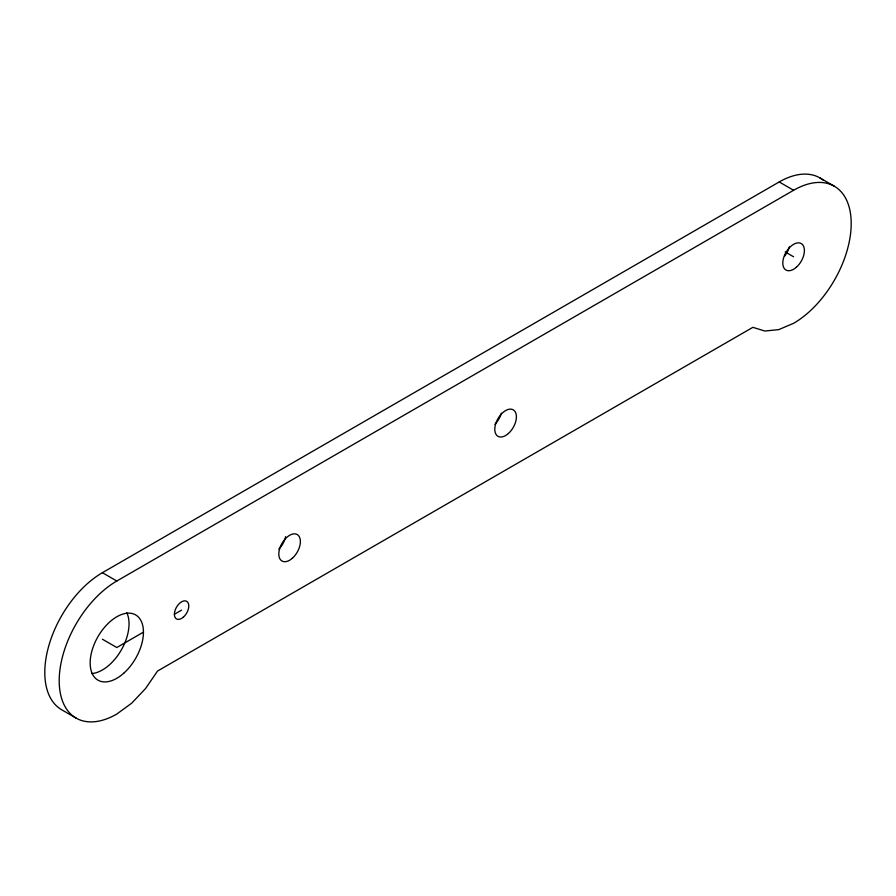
<?xml version="1.0" encoding="UTF-8"?>
<svg xmlns="http://www.w3.org/2000/svg" width="896" height="896" viewBox="0 0 896 896"><rect width="100%" height="100%" fill="white"/><g stroke="black" fill="none" stroke-linecap="round" stroke-linejoin="round"><path stroke-width="1.34" d="M76.07 718.077L61.667 709.766A81.458 47.029 -60 0 1 49.179 644.493A81.458 47.029 -60 0 1 102.402 572.701L779.195 181.955A81.458 47.029 -60 0 1 823.312 180.23M116.805 581.022L793.598 190.277A81.458 47.029 -60 0 1 851.2 223.53A81.458 47.029 -60 0 1 793.598 323.299L778.691 329.638L764.803 331.016L752.875 327.331L157.528 671.048L145.6 688.498L131.712 703.17L116.805 714.045A81.458 47.029 -60 0 1 59.203 680.781A81.458 47.029 -60 0 1 116.805 581.022L102.402 572.701M143.438 632.15L116.805 647.528L102.402 639.218M174.395 614.275L181.597 610.12M819.93 177.923L834.333 186.234M779.195 181.955L793.598 190.277M785.198 251.933L793.598 256.782M126.739 612.651A37.677 21.75 -60 0 1 121.24 650.093A37.677 21.75 -60 0 1 91.56 673.579M789.354 246.87A15.277 8.814 -60 0 1 784.605 256.155M285.634 536.659A15.277 8.814 -60 0 1 278.891 549.035M501.346 413.146A15.277 8.814 -60 0 1 494.894 424.334M123.693 673.266A37.677 21.75 -60 0 0 135.632 614.902A37.677 21.75 -60 0 0 91.067 654.427A37.677 21.75 -60 0 0 123.693 673.266M796.398 267.221A15.277 8.814 -60 0 0 801.237 243.555A15.277 8.814 -60 0 0 783.171 259.582A15.277 8.814 -60 0 0 796.398 267.221M183.467 617.075A10.181 5.88 -60 0 0 186.693 601.306A10.181 5.88 -60 0 0 174.642 611.979A10.181 5.88 -60 0 0 183.467 617.075M292.398 558.197A15.277 8.814 -60 0 0 297.237 534.542A15.277 8.814 -60 0 0 279.171 550.558A15.277 8.814 -60 0 0 292.398 558.197M508.39 433.496A15.277 8.814 -60 0 0 513.24 409.83A15.277 8.814 -60 0 0 495.163 425.858A15.277 8.814 -60 0 0 508.39 433.496"/></g></svg>
